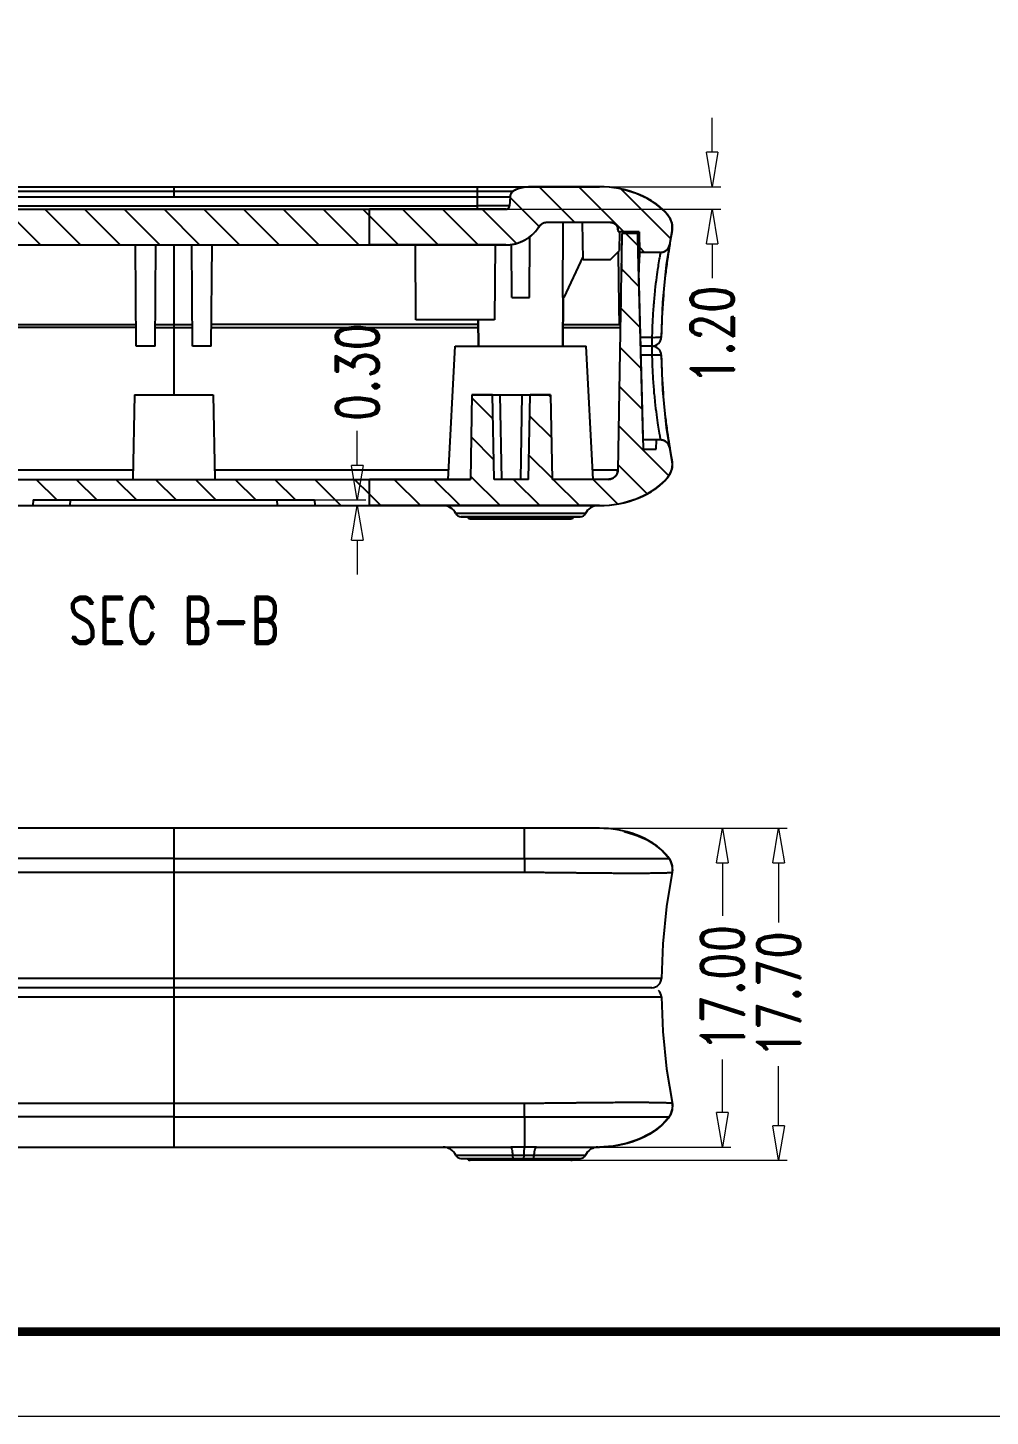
# Model space of a CAD drawing. Header units: millimetres. Extents: x 1204 to 1781, y 423 to 610.
# Drawn here: x 1554.5 to 1605.8, y 425.4 to 499.4 of the extents above; entities that cross this region are included whole.
import ezdxf
from ezdxf.enums import TextEntityAlignment as Align

# ---------------------------------------------------------------- set-up
doc = ezdxf.new("R2010")
doc.units = ezdxf.units.MM
for name, color, linetype, lineweight in [('dim', 82, 'Continuous', 9), ('from', 7, 'Continuous', 13), ('hatch', 56, 'Continuous', 9)]:
    doc.layers.add(name, color=color, linetype=linetype, lineweight=lineweight)
doc.styles.add('ROMAND', font='romand.shx', dxfattribs={"width": 0.75, "bigfont": 'gbcbig.shx'})
doc.dimstyles.new('YanXiu', dxfattribs={"dimtxt": 2.5, "dimasz": 2.2, "dimexe": 1, "dimexo": 0, "dimgap": 0.66, "dimtad": 0, "dimzin": 1, "dimdsep": 46, "dimtxsty": 'ROMAND', "dimblk": 'CLOSEDBLANK', "dimcen": 0, "dimclrd": 3, "dimclre": 3, "dimclrt": 7, "dimazin": 0, "dimtfac": 1, "dimtofl": 0, "dimtmove": 0, "dimatfit": 3, "dimldrblk": 'CLOSEDBLANK', "dimfxl": 1, "dimlwd": 5, "dimlwe": 5, "dimarcsym": 0})

# ---------------------------------------------------------------- blocks, each defined once
blk = doc.blocks.new('_ClosedBlank')
at = {"color": 0, "linetype": 'ByBlock', "lineweight": -2}
for p, q in [((-1, 0.167), (0, 0)), ((-1, 0.167), (-1, -0.167)), ((0, 0), (-1, -0.167))]:
    blk.add_line(p, q, dxfattribs=at)
blk = doc.blocks.new('*D37')
at = {"layer": 'Defpoints', "color": 0}
for p in [(1578.454, 490.919), (1579.964, 489.719), (1590.971, 489.719)]:
    blk.add_point(p, dxfattribs=at)
at = {"layer": 'dim', "color": 3, "lineweight": 5}
for p, q in [((1590.971, 492.759), (1590.971, 494.599)), ((1578.454, 490.919), (1591.431, 490.919)), ((1579.964, 489.719), (1591.431, 489.719)), ((1590.971, 487.879), (1590.971, 486.039))]:
    blk.add_line(p, q, dxfattribs=at)
at = {"layer": 'dim', "color": 3, "lineweight": 5, "xscale": 1.84, "yscale": 1.84, "zscale": 1.84}
for p, rotation in [((1590.971, 490.919), 270), ((1590.971, 489.719), 90)]:
    blk.add_blockref('_ClosedBlank', p, dxfattribs=dict(at, rotation=rotation))
at = {"layer": 'dim', "color": 7, "insert": (1590.971, 483.033), "char_height": 2.3, "attachment_point": 5, "rotation": 90, "style": 'ROMAND'}
blk.add_mtext('1.20', dxfattribs=at)
blk = doc.blocks.new('*D41')
at = {"layer": 'Defpoints', "color": 0}
for p in [(1569.781, 474.219), (1569.781, 473.919), (1572.04, 474.219)]:
    blk.add_point(p, dxfattribs=at)
at = {"layer": 'dim', "color": 3, "lineweight": 5}
for p, q in [((1572.04, 476.059), (1572.04, 477.899)), ((1569.781, 474.219), (1572.499, 474.219)), ((1569.781, 473.919), (1572.499, 473.919)), ((1572.04, 472.079), (1572.04, 470.239))]:
    blk.add_line(p, q, dxfattribs=at)
at = {"layer": 'dim', "color": 3, "lineweight": 5, "xscale": 1.84, "yscale": 1.84, "zscale": 1.84}
for p, rotation in [((1572.04, 474.219), 270), ((1572.04, 473.919), 90)]:
    blk.add_blockref('_ClosedBlank', p, dxfattribs=dict(at, rotation=rotation))
at = {"layer": 'dim', "color": 7, "insert": (1572.04, 481.029), "char_height": 2.3, "attachment_point": 5, "rotation": 90, "style": 'ROMAND'}
blk.add_mtext('0.30', dxfattribs=at)
blk = doc.blocks.new('*D58')
at = {"layer": 'Defpoints', "color": 0}
for p in [(1580.954, 456.714), (1581.594, 439.714), (1591.513, 439.714)]:
    blk.add_point(p, dxfattribs=at)
at = {"layer": 'dim', "color": 3, "lineweight": 5}
for p, q in [((1580.954, 456.714), (1591.973, 456.714)), ((1591.513, 454.874), (1591.513, 452.041)), ((1591.513, 441.554), (1591.513, 444.386)), ((1581.594, 439.714), (1591.973, 439.714))]:
    blk.add_line(p, q, dxfattribs=at)
at = {"layer": 'dim', "color": 3, "lineweight": 5, "xscale": 1.84, "yscale": 1.84, "zscale": 1.84}
for p, rotation in [((1591.513, 456.714), 90), ((1591.513, 439.714), 270)]:
    blk.add_blockref('_ClosedBlank', p, dxfattribs=dict(at, rotation=rotation))
at = {"layer": 'dim', "color": 7, "insert": (1591.513, 448.214), "char_height": 2.3, "attachment_point": 5, "rotation": 90, "style": 'ROMAND'}
blk.add_mtext('17.00', dxfattribs=at)
blk = doc.blocks.new('*D59')
at = {"layer": 'Defpoints', "color": 0}
for p in [(1580.954, 456.714), (1583.44, 439.014), (1594.513, 439.014)]:
    blk.add_point(p, dxfattribs=at)
at = {"layer": 'dim', "color": 3, "lineweight": 5}
for p, q in [((1580.954, 456.714), (1594.973, 456.714)), ((1594.513, 454.874), (1594.513, 451.691)), ((1594.513, 440.854), (1594.513, 444.036)), ((1583.44, 439.014), (1594.973, 439.014))]:
    blk.add_line(p, q, dxfattribs=at)
at = {"layer": 'dim', "color": 3, "lineweight": 5, "xscale": 1.84, "yscale": 1.84, "zscale": 1.84}
for p, rotation in [((1594.513, 456.714), 90), ((1594.513, 439.014), 270)]:
    blk.add_blockref('_ClosedBlank', p, dxfattribs=dict(at, rotation=rotation))
at = {"layer": 'dim', "color": 7, "insert": (1594.513, 447.864), "char_height": 2.3, "attachment_point": 5, "rotation": 90, "style": 'ROMAND'}
blk.add_mtext('17.70', dxfattribs=at)

msp = doc.modelspace()

# ---------------------------------------------------------------- linework, layer by layer
at = {"color": 7, "linetype": 'Continuous'}
for p, q in [((1543.554, 490.919), (1580.954, 490.919)), ((1562.254, 490.919), (1562.254, 490.376)), ((1578.454, 489.719), (1578.454, 490.919)), ((1578.454, 490.919), (1584.954, 490.919)), ((1584.959, 490.919), (1581.454, 490.919)), ((1584.954, 490.919), (1581.454, 490.919)), ((1546.054, 490.684), (1578.454, 490.684)), ((1546.054, 490.376), (1578.454, 490.376)), ((1578.454, 490.684), (1580.36, 490.684)), ((1578.454, 490.376), (1580.189, 490.376)), ((1580.189, 490.376), (1580.164, 489.909)), ((1580.189, 490.376), (1580.164, 489.909)), ((1586.92, 490.558), (1586.28, 490.755)), ((1586.889, 490.57), (1586.453, 490.711)), ((1587.294, 490.4), (1586.889, 490.57)), ((1587.5, 490.296), (1586.92, 490.558)), ((1587.666, 490.204), (1587.294, 490.4)), ((1588.011, 489.974), (1587.5, 490.296)), ((1588.008, 489.977), (1587.666, 490.204)), ((1544.544, 489.719), (1579.964, 489.719)), ((1544.544, 489.719), (1572.684, 489.719)), ((1546.054, 489.909), (1578.454, 489.909)), ((1579.964, 489.719), (1572.684, 489.719)), ((1572.684, 487.819), (1572.684, 489.719)), ((1572.684, 487.819), (1572.684, 489.719)), ((1572.684, 487.819), (1572.684, 489.719)), ((1572.684, 487.819), (1572.684, 489.719)), ((1580.164, 489.909), (1578.454, 489.909)), ((1588.438, 489.597), (1588.011, 489.974)), ((1588.679, 489.304), (1588.438, 489.597)), ((1588.557, 489.463), (1588.543, 489.478)), ((1588.574, 489.441), (1588.557, 489.463)), ((1588.68, 489.303), (1588.563, 489.455)), ((1585.546, 489.019), (1582.104, 489.019)), ((1585.546, 489.019), (1582.104, 489.019)), ((1583.011, 489.019), (1582.983, 485.019)), ((1584.094, 487.019), (1584.059, 489.019)), ((1585.946, 488.626), (1585.948, 488.519)), ((1585.946, 488.626), (1585.948, 488.519)), ((1588.679, 489.304), (1588.679, 489.304)), ((1588.679, 489.304), (1588.68, 489.303)), ((1588.68, 489.304), (1588.679, 489.304)), ((1588.679, 489.304), (1588.679, 489.304)), ((1588.679, 489.304), (1588.679, 489.304)), ((1588.679, 489.304), (1588.679, 489.304)), ((1588.751, 489.187), (1588.739, 489.206)), ((1588.767, 489.136), (1588.751, 489.187)), ((1588.842, 488.908), (1588.819, 488.979)), ((1588.853, 488.802), (1588.825, 488.99)), ((1588.853, 488.701), (1588.829, 488.974)), ((1588.837, 488.579), (1588.845, 488.625)), ((1588.838, 488.579), (1588.853, 488.701)), ((1588.845, 488.618), (1588.842, 488.908)), ((1588.851, 488.679), (1588.853, 488.802)), ((1581.219, 485.019), (1581.248, 488.273)), ((1586.159, 488.419), (1585.939, 475.81)), ((1586.159, 488.419), (1585.939, 475.81)), ((1587.072, 488.519), (1585.948, 488.519)), ((1587.072, 488.519), (1585.948, 488.519)), ((1586.033, 487.519), (1586.05, 488.519)), ((1586.153, 488.05), (1586.148, 487.805)), ((1586.157, 488.311), (1586.153, 488.05)), ((1586.999, 488.419), (1586.159, 488.419)), ((1586.999, 488.419), (1586.159, 488.419)), ((1587.026, 487.417), (1586.999, 488.419)), ((1587.3, 476.919), (1586.999, 488.419)), ((1587.301, 476.919), (1586.999, 488.419)), ((1587.101, 487.419), (1587.072, 488.519)), ((1587.072, 488.519), (1587.101, 487.419)), ((1588.541, 486.75), (1588.838, 488.579)), ((1588.542, 486.75), (1588.838, 488.577)), ((1588.6, 487.169), (1588.837, 488.579)), ((1588.837, 488.579), (1588.838, 488.58)), ((1588.837, 488.577), (1588.837, 488.579)), ((1588.837, 488.579), (1588.837, 488.579)), ((1588.837, 488.579), (1588.837, 488.579)), ((1588.838, 488.577), (1588.845, 488.618)), ((1588.837, 488.579), (1588.84, 488.593)), ((1588.838, 488.58), (1588.838, 488.579)), ((1588.838, 488.58), (1588.838, 488.58)), ((1588.838, 488.579), (1588.838, 488.579)), ((1588.838, 488.579), (1588.838, 488.579)), ((1544.544, 487.819), (1579.964, 487.819)), ((1544.544, 487.819), (1572.684, 487.819)), ((1560.254, 482.419), (1560.207, 487.819)), ((1561.254, 482.419), (1561.301, 487.819)), ((1562.254, 487.819), (1562.254, 479.819)), ((1563.254, 482.419), (1563.207, 487.819)), ((1564.254, 482.419), (1564.301, 487.819)), ((1579.964, 487.819), (1572.684, 487.819)), ((1575.119, 487.819), (1575.154, 483.819)), ((1579.389, 487.819), (1579.354, 483.819)), ((1580.289, 485.019), (1580.264, 487.856)), ((1583.083, 485.019), (1584.091, 487.181)), ((1585.524, 487.019), (1586.033, 487.519)), ((1585.971, 487.218), (1585.966, 487.454)), ((1585.99, 486.091), (1585.971, 487.218)), ((1586.142, 487.45), (1586.136, 487.09)), ((1587.287, 477.419), (1587.026, 487.417)), ((1588.211, 487.419), (1587.101, 487.419)), ((1588.211, 487.419), (1587.101, 487.419)), ((1585.524, 487.019), (1584.094, 487.019)), ((1586.131, 486.82), (1586.116, 485.923)), ((1586.136, 487.09), (1586.132, 486.882)), ((1588.338, 484.75), (1588.542, 486.75)), ((1588.351, 484.931), (1588.541, 486.75)), ((1585.996, 485.781), (1585.99, 486.091)), ((1586.013, 484.771), (1585.996, 485.781)), ((1580.289, 485.019), (1581.219, 485.019)), ((1582.983, 485.019), (1583.083, 485.019)), ((1583.008, 482.419), (1583.031, 485.019)), ((1583.031, 485.019), (1583.008, 482.419)), ((1586.102, 485.155), (1586.096, 484.81)), ((1586.018, 484.496), (1586.013, 484.771)), ((1586.035, 483.569), (1586.018, 484.496)), ((1586.095, 484.769), (1586.09, 484.498)), ((1586.096, 484.81), (1586.095, 484.769)), ((1588.259, 482.912), (1588.338, 484.75)), ((1546.018, 483.569), (1560.244, 483.569)), ((1561.264, 483.569), (1563.244, 483.569)), ((1578.49, 483.569), (1564.264, 483.569)), ((1579.354, 483.819), (1575.155, 483.819)), ((1578.5, 482.419), (1578.488, 483.819)), ((1578.488, 483.819), (1578.5, 482.419)), ((1583.018, 483.569), (1586.074, 483.569)), ((1560.246, 483.419), (1546.017, 483.419)), ((1561.263, 483.419), (1563.246, 483.419)), ((1564.263, 483.419), (1578.492, 483.419)), ((1583.017, 483.419), (1586.072, 483.419)), ((1587.758, 482.874), (1587.145, 482.874)), ((1587.758, 482.874), (1587.758, 481.965)), ((1588.258, 482.912), (1588.259, 482.912)), ((1561.254, 482.419), (1560.254, 482.419)), ((1564.254, 482.419), (1563.254, 482.419)), ((1576.882, 475.319), (1577.254, 482.419)), ((1577.255, 482.419), (1584.254, 482.419)), ((1584.626, 475.319), (1584.254, 482.419)), ((1587.758, 482.419), (1587.156, 482.419)), ((1587.168, 481.965), (1587.758, 481.965)), ((1588.259, 481.927), (1588.258, 481.927)), ((1588.338, 480.089), (1588.259, 481.927)), ((1560.154, 479.819), (1560.076, 475.319)), ((1560.154, 479.819), (1564.354, 479.819)), ((1564.354, 479.819), (1564.433, 475.319)), ((1578.154, 479.819), (1578.076, 475.319)), ((1578.154, 479.819), (1578.076, 475.319)), ((1578.154, 479.819), (1582.354, 479.819)), ((1579.254, 479.819), (1578.154, 479.819)), ((1579.333, 475.319), (1579.254, 479.819)), ((1579.333, 475.319), (1579.254, 479.819)), ((1579.744, 475.319), (1579.666, 479.819)), ((1580.764, 475.319), (1580.843, 479.819)), ((1581.176, 475.319), (1581.254, 479.819)), ((1581.176, 475.319), (1581.254, 479.819)), ((1582.354, 479.819), (1581.254, 479.819)), ((1582.354, 479.819), (1582.433, 475.319)), ((1582.354, 479.819), (1582.433, 475.319)), ((1588.542, 478.088), (1588.338, 480.089)), ((1588.542, 478.088), (1588.351, 479.907)), ((1588.847, 476.204), (1588.542, 478.088)), ((1588.838, 476.259), (1588.542, 478.088)), ((1588.837, 476.259), (1588.6, 477.669)), ((1588.211, 477.419), (1587.287, 477.419)), ((1587.301, 476.919), (1587.987, 476.919)), ((1587.301, 476.919), (1587.987, 476.919)), ((1587.987, 476.919), (1588, 477.419)), ((1587.987, 476.919), (1588, 477.419)), ((1588.211, 477.419), (1588, 477.419)), ((1588.826, 475.852), (1588.854, 476.124)), ((1588.837, 476.261), (1588.837, 476.259)), ((1588.837, 476.259), (1588.837, 476.259)), ((1588.837, 476.259), (1588.837, 476.259)), ((1588.837, 476.259), (1588.837, 476.259)), ((1588.841, 476.235), (1588.837, 476.259)), ((1588.837, 476.259), (1588.838, 476.259)), ((1588.854, 476.124), (1588.838, 476.259)), ((1588.85, 476.173), (1588.838, 476.259)), ((1588.837, 476.259), (1588.842, 476.235)), ((1588.84, 476.245), (1588.837, 476.259)), ((1588.838, 476.259), (1588.838, 476.259)), ((1588.838, 476.259), (1588.838, 476.259)), ((1588.838, 476.259), (1588.838, 476.259)), ((1588.838, 476.259), (1588.838, 476.259)), ((1588.839, 475.913), (1588.847, 476.204)), ((1588.853, 476.037), (1588.85, 476.173)), ((1539.069, 475.319), (1578.076, 475.319)), ((1539.07, 475.319), (1572.684, 475.319)), ((1560.084, 475.81), (1547.601, 475.81)), ((1576.908, 475.81), (1564.424, 475.81)), ((1578.076, 475.319), (1572.684, 475.319)), ((1572.684, 473.919), (1572.684, 475.319)), ((1572.684, 473.919), (1572.684, 475.319)), ((1572.684, 473.919), (1572.684, 475.319)), ((1572.684, 473.919), (1572.684, 475.319)), ((1581.176, 475.319), (1579.333, 475.319)), ((1581.176, 475.319), (1579.333, 475.319)), ((1585.439, 475.319), (1582.433, 475.319)), ((1585.439, 475.319), (1582.433, 475.319)), ((1585.94, 475.81), (1584.601, 475.81)), ((1588.542, 475.359), (1588.557, 475.376)), ((1588.557, 475.376), (1588.575, 475.398)), ((1588.679, 475.534), (1588.736, 475.624)), ((1588.679, 475.534), (1588.68, 475.535)), ((1588.68, 475.535), (1588.679, 475.534)), ((1588.679, 475.534), (1588.679, 475.534)), ((1588.679, 475.534), (1588.679, 475.534)), ((1588.679, 475.534), (1588.679, 475.534)), ((1588.68, 475.535), (1588.728, 475.61)), ((1588.728, 475.61), (1588.826, 475.852)), ((1588.736, 475.624), (1588.824, 475.843)), ((1588.816, 475.847), (1588.839, 475.913)), ((1588.824, 475.843), (1588.853, 476.037)), ((1587.294, 474.438), (1587.666, 474.635)), ((1587.5, 474.542), (1588.011, 474.864)), ((1539.554, 473.919), (1584.959, 473.919)), ((1539.554, 473.919), (1554.728, 473.919)), ((1554.754, 474.219), (1554.728, 473.919)), ((1554.754, 474.219), (1554.728, 473.919)), ((1554.754, 474.219), (1569.754, 474.219)), ((1554.754, 474.219), (1569.754, 474.219)), ((1556.72, 473.919), (1556.747, 474.219)), ((1567.788, 473.919), (1567.762, 474.219)), ((1569.754, 474.219), (1569.781, 473.919)), ((1569.754, 474.219), (1569.781, 473.919)), ((1569.781, 473.919), (1572.684, 473.919)), ((1584.954, 473.919), (1572.684, 473.919)), ((1584.874, 473.919), (1584.954, 473.919)), ((1585.985, 474.019), (1586.453, 474.128)), ((1586.279, 474.083), (1586.92, 474.28)), ((1586.453, 474.128), (1586.889, 474.268)), ((1586.889, 474.268), (1587.294, 474.438)), ((1586.92, 474.28), (1587.5, 474.542)), ((1584.211, 473.491), (1577.297, 473.491)), ((1577.568, 473.319), (1583.915, 473.319)), ((1583.94, 473.319), (1577.568, 473.319)), ((1578.068, 473.219), (1583.44, 473.219)), ((1580.954, 456.714), (1543.554, 456.714)), ((1562.254, 456.714), (1562.254, 439.714)), ((1584.955, 456.714), (1578.454, 456.714)), ((1580.954, 455.099), (1580.954, 456.714)), ((1586.282, 456.55), (1586.748, 456.415)), ((1586.748, 456.415), (1587.011, 456.312)), ((1587.711, 455.965), (1587.956, 455.809)), ((1587.852, 455.869), (1588.335, 455.496)), ((1587.956, 455.809), (1588.062, 455.724)), ((1588.318, 455.509), (1588.379, 455.445)), ((1588.335, 455.496), (1588.679, 455.099)), ((1588.438, 455.392), (1588.679, 455.099)), ((1588.49, 455.328), (1588.541, 455.274)), ((1580.954, 455.099), (1580.953, 454.374)), ((1588.542, 455.275), (1588.553, 455.261)), ((1588.564, 455.248), (1588.68, 455.098)), ((1588.679, 455.098), (1588.679, 455.099)), ((1588.679, 455.099), (1588.679, 455.099)), ((1588.679, 455.099), (1588.68, 455.098)), ((1588.68, 455.098), (1588.729, 455.021)), ((1588.68, 455.098), (1588.68, 455.098)), ((1588.729, 455.021), (1588.759, 454.947)), ((1588.843, 454.592), (1588.853, 454.486)), ((1543.555, 454.374), (1580.953, 454.374)), ((1588.853, 454.486), (1588.848, 454.452)), ((1588.259, 448.706), (1536.25, 448.706)), ((1587.759, 448.214), (1536.75, 448.214)), ((1536.25, 447.721), (1588.259, 447.721)), ((1543.555, 442.054), (1580.953, 442.054)), ((1580.954, 441.329), (1580.953, 442.054)), ((1588.847, 441.984), (1588.854, 441.927)), ((1580.954, 441.329), (1580.954, 439.714)), ((1588.679, 441.329), (1588.335, 440.932)), ((1588.68, 441.33), (1588.564, 441.18)), ((1588.679, 441.329), (1588.68, 441.33)), ((1588.679, 441.329), (1588.679, 441.329)), ((1588.679, 441.329), (1588.679, 441.329)), ((1588.68, 441.33), (1588.68, 441.33)), ((1588.779, 441.535), (1588.711, 441.381)), ((1588.854, 441.927), (1588.842, 441.819)), ((1587.957, 440.618), (1587.711, 440.462)), ((1588.335, 440.932), (1587.854, 440.56)), ((1588.285, 440.885), (1587.957, 440.618)), ((1588.318, 440.919), (1588.285, 440.885)), ((1588.543, 441.155), (1588.495, 441.105)), ((1587.069, 440.134), (1586.279, 439.878)), ((1586.748, 440.013), (1586.282, 439.878)), ((1587.011, 440.115), (1586.748, 440.013)), ((1587.671, 440.442), (1587.069, 440.134)), ((1544.277, 439.714), (1580.231, 439.714)), ((1577.297, 439.285), (1580.317, 439.285)), ((1577.568, 439.114), (1583.94, 439.114)), ((1580.754, 439.714), (1580.231, 439.714)), ((1580.317, 439.285), (1580.754, 439.285)), ((1580.954, 439.714), (1580.754, 439.714)), ((1580.754, 439.285), (1580.922, 439.285)), ((1580.922, 439.285), (1581.457, 439.285)), ((1581.594, 439.714), (1580.954, 439.714)), ((1581.457, 439.285), (1584.211, 439.285)), ((1581.594, 439.714), (1584.955, 439.714)), ((1583.44, 439.014), (1578.068, 439.014))]:
    msp.add_line(p, q, dxfattribs=at)
at = {"color": 2, "linetype": 'Continuous'}
for p, q in [((1581.744, 490.919), (1583.644, 489.019)), ((1583.866, 490.919), (1586.266, 488.519)), ((1580.188, 490.355), (1581.743, 488.799)), ((1586.113, 490.793), (1588.758, 488.148)), ((1553.246, 489.719), (1555.146, 487.819)), ((1555.367, 489.719), (1557.267, 487.819)), ((1557.489, 489.719), (1559.389, 487.819)), ((1559.61, 489.719), (1561.51, 487.819)), ((1561.731, 489.719), (1563.631, 487.819)), ((1563.853, 489.719), (1565.753, 487.819)), ((1565.974, 489.719), (1567.874, 487.819)), ((1568.095, 489.719), (1569.995, 487.819)), ((1570.217, 489.719), (1572.117, 487.819)), ((1572.338, 489.719), (1572.684, 489.373)), ((1572.684, 489.373), (1574.238, 487.819)), ((1574.459, 489.719), (1576.359, 487.819)), ((1576.58, 489.719), (1578.48, 487.819)), ((1578.702, 489.719), (1580.525, 487.895)), ((1586.366, 488.419), (1587.016, 487.768)), ((1587.093, 487.691), (1587.366, 487.419)), ((1586.126, 486.537), (1587.073, 485.59)), ((1586.09, 484.452), (1587.13, 483.412)), ((1586.053, 482.368), (1587.188, 481.233)), ((1582.238, 479.819), (1582.356, 479.701)), ((1586.017, 480.283), (1587.245, 479.055)), ((1578.152, 479.663), (1579.277, 478.538)), ((1581.235, 478.701), (1582.394, 477.542)), ((1578.115, 477.578), (1579.314, 476.379)), ((1585.981, 478.198), (1588.664, 475.514)), ((1581.198, 476.616), (1582.432, 475.383)), ((1585.944, 476.113), (1587.51, 474.547)), ((1554.918, 475.319), (1556.018, 474.219)), ((1557.039, 475.319), (1558.139, 474.219)), ((1559.161, 475.319), (1560.261, 474.219)), ((1561.282, 475.319), (1562.382, 474.219)), ((1563.403, 475.319), (1564.503, 474.219)), ((1565.525, 475.319), (1566.625, 474.219)), ((1567.646, 475.319), (1568.746, 474.219)), ((1569.767, 475.319), (1571.167, 473.919)), ((1571.889, 475.319), (1572.684, 474.523)), ((1574.01, 475.319), (1575.41, 473.919)), ((1576.131, 475.319), (1577.531, 473.919)), ((1578.079, 475.493), (1579.653, 473.919)), ((1580.374, 475.319), (1581.774, 473.919)), ((1582.495, 475.319), (1583.895, 473.919)), ((1584.617, 475.319), (1585.927, 474.008)), ((1572.684, 474.523), (1573.289, 473.919))]:
    msp.add_line(p, q, dxfattribs=at)
at = {"color": 7, "linetype": 'Continuous'}
for points in [[(1586.453, 490.711), (1585.985, 490.82), (1585.488, 490.892), (1584.959, 490.919)], [(1588.563, 489.455), (1588.312, 489.724), (1588.008, 489.977)], [(1588.825, 488.99), (1588.739, 489.209), (1588.679, 489.304)], [(1588.829, 488.974), (1588.734, 489.218), (1588.68, 489.303)], [(1588.838, 488.579), (1588.842, 488.607), (1588.851, 488.679)], [(1588.853, 488.713), (1588.854, 488.727), (1588.854, 488.772), (1588.854, 488.786)], [(1588.854, 476.049), (1588.854, 476.048), (1588.854, 476.063), (1588.854, 476.106), (1588.853, 476.124)], [(1588.011, 474.864), (1588.438, 475.241), (1588.679, 475.534)], [(1588.312, 475.115), (1588.564, 475.383), (1588.68, 475.535)], [(1588.575, 475.398), (1588.59, 475.416), (1588.609, 475.441), (1588.63, 475.467), (1588.651, 475.495), (1588.672, 475.524), (1588.678, 475.533)], [(1587.666, 474.635), (1588.008, 474.861), (1588.312, 475.115)], [(1584.959, 473.919), (1585.487, 473.946), (1585.985, 474.019)], [(1586.279, 456.55), (1587.069, 456.294), (1587.205, 456.224)], [(1586.28, 456.55), (1586.92, 456.352), (1587.5, 456.091), (1588.011, 455.769), (1588.438, 455.392)], [(1588.553, 455.261), (1588.567, 455.245), (1588.583, 455.225), (1588.601, 455.202), (1588.621, 455.177), (1588.641, 455.151), (1588.662, 455.123), (1588.678, 455.1)], [(1588.678, 455.1), (1588.751, 454.981), (1588.842, 454.703), (1588.845, 454.413), (1588.838, 454.372)], [(1588.838, 454.372), (1588.542, 452.545), (1588.338, 450.544), (1588.259, 448.706)], [(1588.259, 447.721), (1588.338, 445.884), (1588.542, 443.883), (1588.847, 441.999)], [(1588.847, 441.999), (1588.839, 441.708), (1588.743, 441.432), (1588.678, 441.327)], [(1588.679, 441.329), (1588.445, 441.043), (1588.036, 440.677), (1587.549, 440.363), (1586.996, 440.104), (1586.377, 439.903), (1585.697, 439.766), (1584.956, 439.714)], [(1588.678, 441.327), (1588.657, 441.299), (1588.637, 441.271), (1588.617, 441.245), (1588.597, 441.22), (1588.579, 441.197), (1588.562, 441.177), (1588.548, 441.16), (1588.543, 441.155)]]:
    msp.add_lwpolyline(points, dxfattribs=at)
for centre, radius, start, end in [((1581.31, 488.444), 2.468, 98.51625, 99.00612), ((1580.588, 490.355), 0.4, 124.73608, 177), ((1580.588, 490.355), 0.4, 124.73608, 177), ((1581.038, 489.568), 1.309, 109.93933, 110.7716), ((1579.964, 489.919), 0.2, 270, 357), ((1579.964, 489.919), 0.2, 270, 357), ((1579.964, 489.919), 2.1, 270, 325.97649), ((1579.964, 489.919), 2.1, 270, 325.97649), ((1585.546, 488.619), 0.4, 1, 90), ((1587.91, 488.756), 0.944, 349.1849, 35.45081), ((1587.91, 488.756), 0.944, 349.18499, 35.44831), ((1592.905, 487.897), 5.866, 173.91048, 174.54538), ((1621.035, 482.429), 32.78, 169.1851, 170.50399), ((1621.035, 482.429), 32.78, 169.1851, 170.50399), ((1588.211, 487.919), 0.5, 270, 350.5038), ((1620.908, 482.441), 32.652, 171.67373, 173.09258), ((1620.986, 482.437), 32.73, 170.50357, 171.68588), ((1621.16, 482.416), 32.905, 173.10165, 175.61578), ((1621.104, 482.411), 32.85, 175.59939, 179.12621), ((1587.758, 482.919), 0.5, 269.99999, 359.13813), ((1587.759, 482.919), 0.5, 315.38069, 359.13807), ((1587.758, 481.919), 0.5, 0.86187, 90.00011), ((1587.759, 481.919), 0.5, 0.86193, 89.9985), ((1621.276, 482.436), 33.022, 180.88315, 184.3916), ((1621.165, 482.423), 32.911, 184.38442, 186.89811), ((1621.255, 482.443), 33.002, 186.91448, 188.31888), ((1620.762, 482.366), 32.503, 188.31058, 189.50055), ((1614.843, 482.322), 27.08, 190.23061, 190.43219), ((1588.211, 476.919), 0.5, 9.49619, 89.99999), ((1621.035, 482.41), 32.78, 189.49601, 190.8149), ((1621.035, 482.41), 32.78, 189.49601, 190.8149), ((1587.91, 476.082), 0.944, 324.54919, 10.8151), ((1587.91, 476.082), 0.944, 324.55169, 10.81501), ((1585.439, 475.819), 0.5, 270, 359), ((1576.619, 473.169), 0.75, 25.37693, 90), ((1584.889, 473.169), 0.75, 90, 154.62307), ((1577.568, 473.619), 0.3, 205.37693, 270), ((1578.068, 473.419), 0.2, 210.03866, 270), ((1583.44, 473.419), 0.2, 270, 329.96134), ((1583.94, 473.619), 0.3, 270, 334.62307), ((1586.493, 453.541), 2.684, 35.4768, 40.24312), ((1588.672, 455.077), 0.0228, 73.445, 76.18329), ((1587.91, 454.551), 0.944, 6.98352, 35.44831), ((1587.759, 448.714), 0.5, 270, 359.13807), ((1587.758, 448.714), 0.5, 351.10206, 359.13813), ((1587.759, 447.714), 0.5, 0.86193, 44.61664), ((1587.91, 441.876), 0.944, 2.30283, 10.81501), ((1586.494, 442.886), 2.683, 319.80754, 324.52382), ((1588.672, 441.351), 0.0227, 283.67368, 286.55785), ((1587.91, 441.876), 0.944, 324.55169, 352.4385), ((1576.619, 438.964), 0.75, 25.37693, 90), ((1577.568, 439.414), 0.3, 205.37693, 270), ((1578.068, 439.214), 0.2, 210.03866, 270), ((1583.44, 439.214), 0.2, 270, 329.96134), ((1583.94, 439.414), 0.3, 270, 334.62307), ((1584.889, 438.964), 0.75, 90, 154.62307)]:
    msp.add_arc(centre, radius, start, end, dxfattribs=at)
for points, start_tangent, end_tangent in [([(1581.454, 490.919), (1580.36, 490.684)], (-1, 0), (-0.821785, -0.569797)), ([(1581.454, 490.919), (1580.36, 490.684)], (-1, 0), (-0.821785, -0.569797)), ([(1580.924, 490.882), (1580.591, 490.799)], (-0.987668, -0.156562), (-0.940038, -0.341068)), ([(1581.454, 490.919), (1580.945, 490.885)], (-1, 0), (-0.988971, -0.148112)), ([(1588.679, 489.304), (1584.954, 490.919)], (-0.580004, 0.814614), (-1, 0)), ([(1588.679, 489.304), (1584.954, 490.919)], (-0.580004, 0.814614), (-1, 0)), ([(1580.36, 490.684), (1580.356, 490.68), (1580.351, 490.677), (1580.347, 490.674), (1580.342, 490.67), (1580.338, 490.667), (1580.334, 490.663), (1580.329, 490.66), (1580.325, 490.656), (1580.321, 490.652), (1580.317, 490.649), (1580.313, 490.645), (1580.308, 490.641), (1580.304, 490.637), (1580.3, 490.633), (1580.297, 490.629), (1580.293, 490.624), (1580.289, 490.62), (1580.285, 490.616), (1580.281, 490.611), (1580.278, 490.607), (1580.274, 490.602), (1580.27, 490.598), (1580.267, 490.593), (1580.264, 490.589), (1580.26, 490.584), (1580.257, 490.579), (1580.254, 490.574), (1580.251, 490.569), (1580.248, 490.565), (1580.245, 490.56), (1580.242, 490.555), (1580.239, 490.55), (1580.236, 490.544), (1580.233, 490.539), (1580.231, 490.534), (1580.228, 490.529), (1580.226, 490.524), (1580.223, 490.518), (1580.221, 490.513), (1580.219, 490.508), (1580.216, 490.502), (1580.214, 490.497), (1580.212, 490.492), (1580.21, 490.486), (1580.209, 490.481), (1580.207, 490.475), (1580.205, 490.47), (1580.203, 490.464), (1580.202, 490.459), (1580.2, 490.453), (1580.199, 490.448), (1580.198, 490.442), (1580.197, 490.437), (1580.195, 490.431), (1580.194, 490.426), (1580.193, 490.42), (1580.193, 490.414), (1580.192, 490.409), (1580.191, 490.403), (1580.19, 490.398), (1580.19, 490.392), (1580.189, 490.387), (1580.189, 490.381), (1580.189, 490.376)], (-0.821785, -0.569797), (-0.052336, -0.99863)), ([(1580.573, 490.793), (1580.36, 490.684)], (-0.934985, -0.354687), (-0.821785, -0.569797)), ([(1579.964, 489.719), (1579.969, 489.719), (1579.973, 489.719), (1579.978, 489.72), (1579.982, 489.72), (1579.986, 489.72), (1579.991, 489.721), (1579.995, 489.722), (1580, 489.722), (1580.004, 489.723), (1580.009, 489.724), (1580.013, 489.725), (1580.018, 489.726), (1580.022, 489.728), (1580.027, 489.729), (1580.031, 489.731), (1580.036, 489.732), (1580.04, 489.734), (1580.045, 489.736), (1580.049, 489.738), (1580.054, 489.74), (1580.058, 489.742), (1580.062, 489.745), (1580.067, 489.747), (1580.071, 489.75), (1580.075, 489.752), (1580.079, 489.755), (1580.083, 489.758), (1580.087, 489.761), (1580.091, 489.764), (1580.095, 489.767), (1580.098, 489.771), (1580.102, 489.774), (1580.106, 489.778), (1580.109, 489.781), (1580.113, 489.785), (1580.116, 489.788), (1580.119, 489.792), (1580.122, 489.796), (1580.125, 489.8), (1580.128, 489.804), (1580.131, 489.808), (1580.134, 489.812), (1580.136, 489.816), (1580.139, 489.821), (1580.141, 489.825), (1580.143, 489.829), (1580.145, 489.834), (1580.147, 489.838), (1580.149, 489.842), (1580.151, 489.847), (1580.153, 489.851), (1580.154, 489.856), (1580.156, 489.86), (1580.157, 489.865), (1580.158, 489.869), (1580.159, 489.873), (1580.16, 489.878), (1580.161, 489.882), (1580.162, 489.887), (1580.163, 489.891), (1580.163, 489.896), (1580.164, 489.9), (1580.164, 489.904), (1580.164, 489.909)], (1, 0), (0.052336, 0.99863)), ([(1579.964, 487.819), (1579.995, 487.819), (1580.026, 487.82), (1580.057, 487.821), (1580.088, 487.823), (1580.12, 487.825), (1580.151, 487.827), (1580.182, 487.83), (1580.214, 487.834), (1580.245, 487.838), (1580.276, 487.842), (1580.308, 487.847), (1580.339, 487.853), (1580.371, 487.859), (1580.402, 487.865), (1580.433, 487.872), (1580.465, 487.88), (1580.496, 487.887), (1580.527, 487.896), (1580.558, 487.905), (1580.589, 487.914), (1580.62, 487.924), (1580.651, 487.935), (1580.682, 487.945), (1580.712, 487.957), (1580.743, 487.969), (1580.773, 487.981), (1580.803, 487.994), (1580.833, 488.007), (1580.862, 488.021), (1580.892, 488.035), (1580.921, 488.05), (1580.95, 488.065), (1580.979, 488.08), (1581.007, 488.096), (1581.036, 488.113), (1581.064, 488.13), (1581.091, 488.147), (1581.119, 488.165), (1581.146, 488.183), (1581.173, 488.201), (1581.199, 488.22), (1581.225, 488.24), (1581.251, 488.259), (1581.277, 488.279), (1581.302, 488.3), (1581.326, 488.321), (1581.351, 488.342), (1581.375, 488.363), (1581.399, 488.385), (1581.422, 488.407), (1581.445, 488.43), (1581.467, 488.452), (1581.489, 488.475), (1581.511, 488.499), (1581.532, 488.522), (1581.553, 488.546), (1581.574, 488.57), (1581.594, 488.594), (1581.613, 488.619), (1581.633, 488.643), (1581.651, 488.668), (1581.67, 488.693), (1581.688, 488.719), (1581.705, 488.744)], (1, 0), (0.559533, 0.828808)), ([(1581.705, 488.744), (1582.104, 489.019)], (0.559533, 0.828808), (1, 0)), ([(1581.705, 488.744), (1581.751, 488.809), (1581.804, 488.872), (1581.863, 488.929), (1581.932, 488.975), (1582.012, 489.007), (1582.104, 489.019)], (0.559533, 0.828808), (1, 0)), ([(1581.705, 488.744), (1581.751, 488.809), (1581.804, 488.872), (1581.863, 488.929), (1581.932, 488.975), (1582.012, 489.007), (1582.104, 489.019)], (0.559533, 0.828808), (1, 0)), ([(1585.546, 489.019), (1585.55, 489.019), (1585.555, 489.019), (1585.559, 489.019), (1585.564, 489.019), (1585.568, 489.018), (1585.573, 489.018), (1585.577, 489.018), (1585.582, 489.018), (1585.586, 489.017), (1585.591, 489.017), (1585.595, 489.016), (1585.6, 489.015), (1585.604, 489.015), (1585.609, 489.014), (1585.614, 489.013), (1585.618, 489.013), (1585.623, 489.012), (1585.627, 489.011), (1585.632, 489.01), (1585.637, 489.009), (1585.641, 489.008), (1585.646, 489.006), (1585.65, 489.005), (1585.655, 489.004), (1585.66, 489.003), (1585.664, 489.001), (1585.669, 489), (1585.673, 488.998), (1585.678, 488.997), (1585.683, 488.995), (1585.687, 488.993), (1585.692, 488.992), (1585.696, 488.99), (1585.701, 488.988), (1585.705, 488.986), (1585.71, 488.984), (1585.715, 488.982), (1585.719, 488.98), (1585.723, 488.978), (1585.728, 488.975), (1585.732, 488.973), (1585.737, 488.971), (1585.741, 488.968), (1585.746, 488.966), (1585.75, 488.963), (1585.754, 488.961), (1585.759, 488.958), (1585.763, 488.955), (1585.767, 488.952), (1585.771, 488.95), (1585.775, 488.947), (1585.78, 488.944), (1585.784, 488.941), (1585.788, 488.938), (1585.792, 488.935), (1585.796, 488.932), (1585.8, 488.928), (1585.804, 488.925), (1585.808, 488.922), (1585.811, 488.918), (1585.815, 488.915), (1585.819, 488.911), (1585.823, 488.908), (1585.826, 488.904), (1585.83, 488.901), (1585.834, 488.897), (1585.837, 488.893), (1585.841, 488.89), (1585.844, 488.886), (1585.847, 488.882), (1585.851, 488.878), (1585.854, 488.874), (1585.857, 488.87), (1585.86, 488.866), (1585.864, 488.862), (1585.867, 488.858), (1585.87, 488.854), (1585.873, 488.85), (1585.875, 488.846), (1585.878, 488.842), (1585.881, 488.838), (1585.884, 488.833), (1585.887, 488.829), (1585.889, 488.825), (1585.892, 488.82), (1585.894, 488.816), (1585.897, 488.812), (1585.899, 488.807), (1585.901, 488.803), (1585.904, 488.798), (1585.906, 488.794), (1585.908, 488.789), (1585.91, 488.785), (1585.912, 488.78), (1585.914, 488.776), (1585.916, 488.771), (1585.918, 488.767), (1585.919, 488.762), (1585.921, 488.758), (1585.923, 488.753), (1585.924, 488.749), (1585.926, 488.744), (1585.927, 488.739), (1585.929, 488.735), (1585.93, 488.73), (1585.932, 488.726), (1585.933, 488.721), (1585.934, 488.716), (1585.935, 488.712), (1585.936, 488.707), (1585.937, 488.703), (1585.938, 488.698), (1585.939, 488.693), (1585.94, 488.689), (1585.941, 488.684), (1585.941, 488.68), (1585.942, 488.675), (1585.943, 488.671), (1585.943, 488.666), (1585.944, 488.662), (1585.944, 488.657), (1585.945, 488.653), (1585.945, 488.648), (1585.945, 488.644), (1585.945, 488.639), (1585.946, 488.635), (1585.946, 488.63), (1585.946, 488.626)], (1, 0), (0.017452, -0.999848)), ([(1588.837, 488.579), (1588.84, 488.591), (1588.842, 488.602), (1588.843, 488.614), (1588.845, 488.625), (1588.847, 488.637), (1588.848, 488.649), (1588.849, 488.66), (1588.85, 488.672), (1588.851, 488.684), (1588.852, 488.696), (1588.853, 488.707), (1588.854, 488.719), (1588.854, 488.731), (1588.854, 488.743), (1588.854, 488.755), (1588.854, 488.767), (1588.854, 488.779), (1588.854, 488.791), (1588.853, 488.803), (1588.852, 488.815), (1588.852, 488.827), (1588.851, 488.839), (1588.85, 488.851), (1588.848, 488.863), (1588.847, 488.875), (1588.845, 488.887), (1588.844, 488.898), (1588.842, 488.91), (1588.84, 488.922), (1588.837, 488.934), (1588.835, 488.946), (1588.833, 488.958), (1588.83, 488.97), (1588.827, 488.981), (1588.824, 488.993), (1588.821, 489.005), (1588.818, 489.016), (1588.814, 489.028), (1588.811, 489.039), (1588.807, 489.051), (1588.803, 489.062), (1588.799, 489.074), (1588.795, 489.085), (1588.791, 489.096), (1588.787, 489.107), (1588.782, 489.118), (1588.777, 489.129), (1588.773, 489.14), (1588.768, 489.151), (1588.763, 489.162), (1588.757, 489.173), (1588.752, 489.183), (1588.747, 489.194), (1588.741, 489.204), (1588.736, 489.215), (1588.73, 489.225), (1588.724, 489.235), (1588.718, 489.245), (1588.712, 489.255), (1588.705, 489.265), (1588.699, 489.275), (1588.693, 489.285), (1588.686, 489.294), (1588.679, 489.304)], (0.18764, 0.982238), (-0.580004, 0.814614)), ([(1587.017, 487.69), (1587.028, 487.916), (1587.049, 488.252)], (0.041037, 0.999158), (0.072229, 0.997388)), ([(1587.049, 488.252), (1587.065, 488.454)], (0.072229, 0.997388), (0.095206, 0.995458)), ([(1587.101, 487.419), (1587.094, 487.335), (1587.079, 487.082), (1587.061, 486.671), (1587.052, 486.364)], (-0.082274, -0.99661), (-0.024068, -0.99971)), ([(1588.211, 487.419), (1588.195, 487.33), (1588.15, 487.072), (1588.082, 486.655), (1588, 486.092), (1587.917, 485.406), (1587.843, 484.623), (1587.788, 483.772), (1587.758, 482.874)], (-0.18107, -0.98347), (-0.016612, -0.999862)), ([(1588.211, 487.419), (1588.216, 487.419), (1588.221, 487.419), (1588.227, 487.419), (1588.232, 487.42), (1588.237, 487.42), (1588.242, 487.42), (1588.247, 487.42), (1588.252, 487.421), (1588.257, 487.421), (1588.263, 487.422), (1588.268, 487.422), (1588.273, 487.423), (1588.278, 487.424), (1588.284, 487.424), (1588.289, 487.425), (1588.294, 487.426), (1588.299, 487.427), (1588.305, 487.428), (1588.31, 487.429), (1588.315, 487.43), (1588.32, 487.431), (1588.326, 487.432), (1588.331, 487.434), (1588.336, 487.435), (1588.341, 487.436), (1588.347, 487.438), (1588.352, 487.439), (1588.357, 487.441), (1588.362, 487.442), (1588.368, 487.444), (1588.373, 487.446), (1588.378, 487.448), (1588.383, 487.45), (1588.389, 487.452), (1588.394, 487.454), (1588.399, 487.456), (1588.404, 487.458), (1588.409, 487.46), (1588.414, 487.462), (1588.42, 487.465), (1588.425, 487.467), (1588.43, 487.469), (1588.435, 487.472), (1588.44, 487.474), (1588.445, 487.477), (1588.45, 487.48), (1588.455, 487.482), (1588.46, 487.485), (1588.465, 487.488), (1588.469, 487.491), (1588.474, 487.494), (1588.479, 487.497), (1588.484, 487.5), (1588.489, 487.503), (1588.493, 487.506), (1588.498, 487.51), (1588.503, 487.513), (1588.507, 487.516), (1588.512, 487.52), (1588.517, 487.523), (1588.521, 487.527), (1588.526, 487.53), (1588.53, 487.534), (1588.534, 487.538), (1588.539, 487.541), (1588.543, 487.545), (1588.547, 487.549), (1588.552, 487.553), (1588.556, 487.557), (1588.56, 487.561), (1588.564, 487.565), (1588.568, 487.569), (1588.572, 487.573), (1588.576, 487.577), (1588.58, 487.581), (1588.584, 487.585), (1588.587, 487.59), (1588.591, 487.594), (1588.595, 487.598), (1588.598, 487.603), (1588.602, 487.607), (1588.605, 487.611), (1588.609, 487.616), (1588.612, 487.62), (1588.616, 487.625), (1588.619, 487.63), (1588.622, 487.634), (1588.625, 487.639), (1588.629, 487.643), (1588.632, 487.648), (1588.635, 487.653), (1588.638, 487.658), (1588.64, 487.662), (1588.643, 487.667), (1588.646, 487.672), (1588.649, 487.677), (1588.651, 487.682), (1588.654, 487.687), (1588.657, 487.691), (1588.659, 487.696), (1588.661, 487.701), (1588.664, 487.706), (1588.666, 487.711), (1588.668, 487.716), (1588.67, 487.721), (1588.673, 487.726), (1588.675, 487.731), (1588.677, 487.736), (1588.679, 487.741), (1588.68, 487.746), (1588.682, 487.751), (1588.684, 487.756), (1588.686, 487.761), (1588.687, 487.766), (1588.689, 487.771), (1588.691, 487.776), (1588.692, 487.781), (1588.693, 487.786), (1588.695, 487.792), (1588.696, 487.797), (1588.697, 487.802), (1588.699, 487.807), (1588.7, 487.812), (1588.701, 487.817), (1588.702, 487.822), (1588.703, 487.827), (1588.704, 487.832), (1588.704, 487.837)], (1, 0), (0.164982, 0.986297)), ([(1588.258, 482.912), (1588.22, 482.895), (1588.111, 482.882), (1587.949, 482.874), (1587.758, 482.874)], (0.001501, -0.999999), (-0.998837, 0.04821)), ([(1587.758, 481.965), (1587.949, 481.964), (1588.111, 481.957), (1588.22, 481.943), (1588.258, 481.927)], (0.999888, 0.014935), (0.005997, -0.999982)), ([(1587.758, 481.965), (1587.787, 481.075), (1587.842, 480.225), (1587.916, 479.443), (1587.998, 478.759), (1588.079, 478.199), (1588.147, 477.781), (1588.194, 477.513)], (0.016599, -0.999862), (0.177613, -0.9841)), ([(1588.704, 477.002), (1588.704, 477.007), (1588.703, 477.012), (1588.702, 477.017), (1588.701, 477.022), (1588.7, 477.027), (1588.699, 477.032), (1588.697, 477.037), (1588.696, 477.042), (1588.695, 477.047), (1588.693, 477.052), (1588.692, 477.057), (1588.691, 477.062), (1588.689, 477.067), (1588.687, 477.072), (1588.686, 477.077), (1588.684, 477.082), (1588.682, 477.087), (1588.68, 477.092), (1588.679, 477.097), (1588.677, 477.102), (1588.675, 477.107), (1588.673, 477.112), (1588.67, 477.117), (1588.668, 477.122), (1588.666, 477.127), (1588.664, 477.132), (1588.661, 477.137), (1588.659, 477.142), (1588.657, 477.147), (1588.654, 477.152), (1588.651, 477.157), (1588.649, 477.161), (1588.646, 477.166), (1588.643, 477.171), (1588.64, 477.176), (1588.638, 477.181), (1588.635, 477.185), (1588.632, 477.19), (1588.629, 477.195), (1588.625, 477.199), (1588.622, 477.204), (1588.619, 477.209), (1588.616, 477.213), (1588.612, 477.218), (1588.609, 477.222), (1588.605, 477.227), (1588.602, 477.231), (1588.598, 477.236), (1588.595, 477.24), (1588.591, 477.244), (1588.587, 477.249), (1588.584, 477.253), (1588.58, 477.257), (1588.576, 477.261), (1588.572, 477.265), (1588.568, 477.27), (1588.564, 477.274), (1588.56, 477.278), (1588.556, 477.282), (1588.552, 477.286), (1588.547, 477.289), (1588.543, 477.293), (1588.539, 477.297), (1588.534, 477.301), (1588.53, 477.304), (1588.526, 477.308), (1588.521, 477.312), (1588.517, 477.315), (1588.512, 477.319), (1588.507, 477.322), (1588.503, 477.325), (1588.498, 477.329), (1588.493, 477.332), (1588.489, 477.335), (1588.484, 477.338), (1588.479, 477.341), (1588.474, 477.344), (1588.469, 477.347), (1588.465, 477.35), (1588.46, 477.353), (1588.455, 477.356), (1588.45, 477.359), (1588.445, 477.361), (1588.44, 477.364), (1588.435, 477.366), (1588.43, 477.369), (1588.425, 477.371), (1588.42, 477.374), (1588.414, 477.376), (1588.409, 477.378), (1588.404, 477.38), (1588.399, 477.383), (1588.394, 477.385), (1588.389, 477.387), (1588.383, 477.389), (1588.378, 477.39), (1588.373, 477.392), (1588.368, 477.394), (1588.362, 477.396), (1588.357, 477.397), (1588.352, 477.399), (1588.347, 477.4), (1588.341, 477.402), (1588.336, 477.403), (1588.331, 477.405), (1588.326, 477.406), (1588.32, 477.407), (1588.315, 477.408), (1588.31, 477.409), (1588.305, 477.41), (1588.299, 477.411), (1588.294, 477.412), (1588.289, 477.413), (1588.284, 477.414), (1588.278, 477.415), (1588.273, 477.415), (1588.268, 477.416), (1588.263, 477.416), (1588.257, 477.417), (1588.252, 477.417), (1588.247, 477.418), (1588.242, 477.418), (1588.237, 477.418), (1588.232, 477.419), (1588.227, 477.419), (1588.221, 477.419), (1588.216, 477.419), (1588.211, 477.419)], (-0.164982, 0.986297), (-1, 0)), ([(1588.679, 475.534), (1588.686, 475.544), (1588.693, 475.553), (1588.699, 475.563), (1588.705, 475.573), (1588.712, 475.583), (1588.718, 475.593), (1588.724, 475.603), (1588.73, 475.613), (1588.736, 475.623), (1588.741, 475.634), (1588.747, 475.644), (1588.752, 475.655), (1588.757, 475.665), (1588.763, 475.676), (1588.768, 475.687), (1588.773, 475.698), (1588.777, 475.709), (1588.782, 475.72), (1588.787, 475.731), (1588.791, 475.742), (1588.795, 475.753), (1588.799, 475.765), (1588.803, 475.776), (1588.807, 475.787), (1588.811, 475.799), (1588.814, 475.81), (1588.818, 475.822), (1588.821, 475.834), (1588.824, 475.845), (1588.827, 475.857), (1588.83, 475.869), (1588.833, 475.88), (1588.835, 475.892), (1588.837, 475.904), (1588.84, 475.916), (1588.842, 475.928), (1588.844, 475.94), (1588.845, 475.952), (1588.847, 475.964), (1588.848, 475.976), (1588.85, 475.988), (1588.851, 476), (1588.852, 476.012), (1588.852, 476.023), (1588.853, 476.035), (1588.854, 476.047), (1588.854, 476.059), (1588.854, 476.071), (1588.854, 476.083), (1588.854, 476.095), (1588.854, 476.107), (1588.854, 476.119), (1588.853, 476.131), (1588.852, 476.143), (1588.851, 476.154), (1588.85, 476.166), (1588.849, 476.178), (1588.848, 476.19), (1588.847, 476.201), (1588.845, 476.213), (1588.843, 476.224), (1588.842, 476.236), (1588.84, 476.247), (1588.837, 476.259)], (0.580004, 0.814614), (-0.18764, 0.982238)), ([(1584.954, 473.919), (1588.679, 475.534)], (1, 0), (0.580004, 0.814614)), ([(1584.954, 473.919), (1588.679, 475.534)], (1, 0), (0.580004, 0.814614)), ([(1585.939, 475.81), (1585.939, 475.805), (1585.939, 475.799), (1585.938, 475.794), (1585.938, 475.788), (1585.938, 475.783), (1585.937, 475.777), (1585.937, 475.772), (1585.936, 475.766), (1585.936, 475.76), (1585.935, 475.755), (1585.934, 475.749), (1585.933, 475.743), (1585.932, 475.738), (1585.931, 475.732), (1585.93, 475.726), (1585.929, 475.72), (1585.928, 475.715), (1585.927, 475.709), (1585.925, 475.703), (1585.924, 475.697), (1585.922, 475.692), (1585.921, 475.686), (1585.919, 475.68), (1585.918, 475.674), (1585.916, 475.669), (1585.914, 475.663), (1585.912, 475.657), (1585.91, 475.652), (1585.908, 475.646), (1585.906, 475.64), (1585.904, 475.634), (1585.901, 475.629), (1585.899, 475.623), (1585.897, 475.617), (1585.894, 475.612), (1585.891, 475.606), (1585.889, 475.601), (1585.886, 475.595), (1585.883, 475.589), (1585.88, 475.584), (1585.877, 475.578), (1585.874, 475.573), (1585.871, 475.568), (1585.868, 475.562), (1585.865, 475.557), (1585.861, 475.551), (1585.858, 475.546), (1585.854, 475.541), (1585.851, 475.536), (1585.847, 475.53), (1585.844, 475.525), (1585.84, 475.52), (1585.836, 475.515), (1585.832, 475.51), (1585.828, 475.505), (1585.824, 475.5), (1585.82, 475.495), (1585.816, 475.49), (1585.812, 475.486), (1585.807, 475.481), (1585.803, 475.476), (1585.798, 475.472), (1585.794, 475.467), (1585.789, 475.462), (1585.785, 475.458), (1585.78, 475.454), (1585.776, 475.449), (1585.771, 475.445), (1585.766, 475.441), (1585.761, 475.437), (1585.756, 475.433), (1585.751, 475.429), (1585.746, 475.425), (1585.741, 475.421), (1585.736, 475.417), (1585.731, 475.413), (1585.726, 475.41), (1585.721, 475.406), (1585.715, 475.402), (1585.71, 475.399), (1585.705, 475.396), (1585.699, 475.392), (1585.694, 475.389), (1585.688, 475.386), (1585.683, 475.383), (1585.678, 475.38), (1585.672, 475.377), (1585.666, 475.374), (1585.661, 475.371), (1585.655, 475.368), (1585.65, 475.366), (1585.644, 475.363), (1585.638, 475.361), (1585.633, 475.358), (1585.627, 475.356), (1585.621, 475.354), (1585.616, 475.351), (1585.61, 475.349), (1585.604, 475.347), (1585.598, 475.345), (1585.593, 475.343), (1585.587, 475.341), (1585.581, 475.34), (1585.575, 475.338), (1585.569, 475.336), (1585.564, 475.335), (1585.558, 475.333), (1585.552, 475.332), (1585.546, 475.331), (1585.541, 475.33), (1585.535, 475.328), (1585.529, 475.327), (1585.523, 475.326), (1585.518, 475.325), (1585.512, 475.324), (1585.506, 475.324), (1585.501, 475.323), (1585.495, 475.322), (1585.489, 475.322), (1585.484, 475.321), (1585.478, 475.321), (1585.472, 475.32), (1585.467, 475.32), (1585.461, 475.32), (1585.456, 475.319), (1585.45, 475.319), (1585.444, 475.319), (1585.439, 475.319)], (-0.017452, -0.999848), (-1, 0)), ([(1588.542, 455.275), (1584.954, 456.714)], (-0.645647, 0.763636), (-1, 0)), ([(1562.254, 455.099), (1560.578, 455.099), (1559.015, 455.099), (1557.558, 455.098), (1556.199, 455.098), (1554.931, 455.098), (1553.746, 455.099), (1552.64, 455.099), (1551.61, 455.099), (1550.652, 455.099), (1549.761, 455.099), (1548.93, 455.099), (1548.157, 455.099), (1547.436, 455.098), (1546.767, 455.098), (1546.146, 455.098), (1545.57, 455.099), (1545.036, 455.099), (1544.545, 455.098), (1544.066, 455.098), (1543.554, 455.099)], (-1, 0), (-1, 0.00052)), ([(1562.254, 455.099), (1563.93, 455.099), (1565.493, 455.099), (1566.95, 455.098), (1568.309, 455.098), (1569.578, 455.098), (1570.763, 455.099), (1571.868, 455.099), (1572.898, 455.099), (1573.856, 455.099), (1574.748, 455.099), (1575.578, 455.099), (1576.352, 455.099), (1577.072, 455.098), (1577.741, 455.098), (1578.363, 455.098), (1578.939, 455.099), (1579.473, 455.099), (1579.964, 455.098), (1580.442, 455.098), (1580.954, 455.099)], (1, 0), (1, 0.00052)), ([(1580.954, 455.099), (1581.097, 455.099), (1581.237, 455.1), (1581.375, 455.1), (1581.512, 455.101), (1581.651, 455.1), (1581.791, 455.099), (1581.931, 455.098), (1582.07, 455.098), (1582.209, 455.099), (1582.349, 455.101), (1582.491, 455.103), (1582.632, 455.105), (1582.773, 455.106), (1582.915, 455.107), (1583.063, 455.107), (1583.223, 455.108), (1583.402, 455.107), (1583.602, 455.107), (1583.824, 455.106), (1584.066, 455.105), (1584.328, 455.105), (1584.61, 455.105), (1584.912, 455.105), (1585.236, 455.106), (1585.588, 455.106), (1585.968, 455.106), (1586.355, 455.106), (1586.725, 455.106), (1587.059, 455.106), (1587.347, 455.106), (1587.585, 455.106), (1587.779, 455.105), (1587.938, 455.105), (1588.072, 455.105), (1588.186, 455.105), (1588.282, 455.106), (1588.362, 455.106), (1588.426, 455.107), (1588.478, 455.108), (1588.519, 455.107), (1588.551, 455.107), (1588.576, 455.106), (1588.596, 455.105), (1588.612, 455.104), (1588.627, 455.103), (1588.639, 455.101), (1588.65, 455.099), (1588.659, 455.098), (1588.665, 455.098), (1588.672, 455.099), (1588.678, 455.099)], (1, 0.000661), (0.972274, -0.233846)), ([(1580.953, 454.374), (1581.097, 454.374), (1581.234, 454.374), (1581.37, 454.373), (1581.505, 454.372), (1581.642, 454.37), (1581.779, 454.368), (1581.92, 454.366), (1582.065, 454.363), (1582.213, 454.362), (1582.36, 454.361), (1582.504, 454.36), (1582.647, 454.359), (1582.791, 454.357), (1582.935, 454.356), (1583.086, 454.354), (1583.251, 454.352), (1583.434, 454.35), (1583.641, 454.347), (1583.869, 454.344), (1584.12, 454.34), (1584.392, 454.337), (1584.684, 454.335), (1584.997, 454.332), (1585.332, 454.33), (1585.697, 454.328), (1585.946, 454.326)], (0.999999, -0.001547), (0.999989, -0.004589)), ([(1585.946, 454.326), (1586.09, 454.326), (1586.491, 454.325), (1586.872, 454.324), (1587.217, 454.325), (1587.513, 454.327), (1587.757, 454.329), (1587.955, 454.331), (1588.117, 454.333), (1588.253, 454.336), (1588.368, 454.339), (1588.465, 454.342), (1588.544, 454.345), (1588.608, 454.348), (1588.658, 454.351), (1588.698, 454.354), (1588.728, 454.356), (1588.752, 454.357), (1588.77, 454.358), (1588.785, 454.359), (1588.798, 454.36), (1588.809, 454.361), (1588.818, 454.361), (1588.825, 454.362), (1588.834, 454.366), (1588.837, 454.372)], (0.999989, -0.004589), (0.276403, 0.961042)), ([(1580.953, 442.054), (1581.097, 442.054), (1581.234, 442.054), (1581.37, 442.054), (1581.505, 442.056), (1581.642, 442.057), (1581.779, 442.059), (1581.92, 442.062), (1582.065, 442.065), (1582.213, 442.066), (1582.36, 442.067), (1582.504, 442.068), (1582.647, 442.069), (1582.791, 442.07), (1582.935, 442.072), (1583.086, 442.074), (1583.251, 442.076), (1583.434, 442.078), (1583.641, 442.081), (1583.869, 442.084), (1584.12, 442.087), (1584.392, 442.09), (1584.684, 442.093), (1584.997, 442.096), (1585.332, 442.098), (1585.697, 442.1), (1586.09, 442.102), (1586.491, 442.103), (1586.872, 442.103), (1587.217, 442.102), (1587.513, 442.101), (1587.757, 442.099), (1587.955, 442.097), (1588.117, 442.094), (1588.253, 442.092), (1588.368, 442.089), (1588.465, 442.086), (1588.544, 442.082), (1588.608, 442.079), (1588.658, 442.076), (1588.698, 442.074), (1588.728, 442.072), (1588.752, 442.071), (1588.77, 442.069), (1588.785, 442.068), (1588.798, 442.067), (1588.809, 442.067), (1588.818, 442.066), (1588.825, 442.065), (1588.834, 442.062), (1588.837, 442.055)], (0.999999, 0.001547), (0.276391, -0.961045)), ([(1562.254, 441.329), (1560.578, 441.329), (1559.015, 441.329), (1557.558, 441.329), (1556.199, 441.329), (1554.931, 441.329), (1553.746, 441.329), (1552.64, 441.329), (1551.61, 441.329), (1550.652, 441.329), (1549.761, 441.329), (1548.93, 441.329), (1548.157, 441.329), (1547.436, 441.329), (1546.767, 441.329), (1546.146, 441.329), (1545.57, 441.329), (1545.036, 441.329), (1544.545, 441.329), (1544.066, 441.33), (1543.554, 441.329)], (-1, 0), (-1, -0.00052)), ([(1562.254, 441.329), (1563.93, 441.329), (1565.493, 441.329), (1566.95, 441.329), (1568.309, 441.329), (1569.578, 441.329), (1570.763, 441.329), (1571.868, 441.329), (1572.898, 441.329), (1573.856, 441.329), (1574.748, 441.329), (1575.578, 441.329), (1576.352, 441.329), (1577.072, 441.329), (1577.741, 441.329), (1578.363, 441.329), (1578.939, 441.329), (1579.473, 441.329), (1579.964, 441.329), (1580.442, 441.33), (1580.954, 441.329)], (1, 0), (1, -0.00052)), ([(1580.954, 441.329), (1581.097, 441.329), (1581.237, 441.328), (1581.375, 441.327), (1581.512, 441.327), (1581.651, 441.327), (1581.791, 441.328), (1581.931, 441.329), (1582.07, 441.33), (1582.209, 441.329), (1582.349, 441.327), (1582.491, 441.325), (1582.632, 441.323), (1582.773, 441.322), (1582.915, 441.321), (1583.063, 441.32), (1583.223, 441.32), (1583.402, 441.32), (1583.602, 441.321), (1583.824, 441.322), (1584.066, 441.322), (1584.328, 441.323), (1584.61, 441.323), (1584.912, 441.322), (1585.236, 441.322), (1585.588, 441.322), (1585.968, 441.322), (1586.355, 441.322), (1586.725, 441.322), (1587.059, 441.322), (1587.347, 441.322), (1587.585, 441.322), (1587.779, 441.322), (1587.938, 441.323), (1588.072, 441.323), (1588.186, 441.323), (1588.282, 441.322), (1588.362, 441.321), (1588.426, 441.32), (1588.478, 441.32), (1588.519, 441.32), (1588.551, 441.321), (1588.576, 441.321), (1588.596, 441.322), (1588.612, 441.323), (1588.627, 441.325), (1588.639, 441.327), (1588.65, 441.329), (1588.659, 441.33), (1588.665, 441.33), (1588.672, 441.328), (1588.678, 441.329)], (1, -0.000661), (0.972272, 0.233853)), ([(1588.544, 441.155), (1584.954, 439.714)], (-0.64498, -0.764199), (-1, 0)), ([(1580.231, 439.714), (1580.258, 439.684), (1580.282, 439.598), (1580.302, 439.461), (1580.317, 439.285)], (1, 0), (0.059908, -0.998204)), ([(1580.317, 439.285), (1580.325, 439.195), (1580.337, 439.135), (1580.351, 439.114)], (0.059911, -0.998204), (1, -0.000001)), ([(1580.922, 439.285), (1580.918, 439.195), (1580.914, 439.135), (1580.908, 439.114)], (-0.02291, -0.999738), (-1, -0.000025)), ([(1580.954, 439.714), (1580.944, 439.683), (1580.935, 439.597), (1580.927, 439.46), (1580.922, 439.285)], (-0.994149, -0.108022), (-0.023156, -0.999732)), ([(1581.457, 439.285), (1581.443, 439.195), (1581.424, 439.135), (1581.402, 439.114)], (-0.095917, -0.995389), (-1, 0)), ([(1581.594, 439.714), (1581.552, 439.684), (1581.513, 439.598), (1581.48, 439.461), (1581.457, 439.285)], (-1, 0), (-0.095916, -0.995389))]:
    msp.add_spline(points, degree=3, dxfattribs=dict(at, start_tangent=start_tangent, end_tangent=end_tangent))
at = {"layer": 'from'}
msp.add_lwpolyline([(1519.771, 425.363), (1781.351, 425.363), (1781.351, 607.138), (1519.771, 607.138)], close=True, dxfattribs=at)
at = {"layer": 'from', "const_width": 0.451}
msp.add_lwpolyline([(1524.279, 429.871), (1524.279, 602.629), (1776.843, 602.629), (1776.843, 429.871), (1524.279, 429.871)], dxfattribs=at)

# ---------------------------------------------------------------- texts
at = {"layer": 'hatch', "color": 6, "style": 'ROMAND', "width": 0.75}
msp.add_text('SEC B-B', height=2.5, dxfattribs=at).set_placement((1562.254, 467.797), align=Align.MIDDLE)

# ---------------------------------------------------------------- dimensions: what is measured, and where the dimension line sits
at = {"layer": 'dim'}
for base, p1, p2, picture, middle in [((1590.971, 489.719), (1578.454, 490.919), (1579.964, 489.719), '*D37', (1590.971, 483.033)), ((1572.04, 474.219), (1569.781, 473.919), (1569.781, 474.219), '*D41', (1572.04, 481.029)), ((1591.513, 439.714), (1580.954, 456.714), (1581.594, 439.714), '*D58', (1591.513, 448.214)), ((1594.513, 439.014), (1580.954, 456.714), (1583.44, 439.014), '*D59', (1594.513, 447.864))]:
    dim = msp.add_linear_dim(base=base, p1=p1, p2=p2, angle=90, dimstyle='YanXiu', override={"dimtxt": 2.3, "dimasz": 1.84, "dimexe": 0.45977, "dimgap": 0.45977}, dxfattribs=at)
    dim.commit()
    dim.dimension.update_dxf_attribs({"geometry": picture, "text_midpoint": middle})

doc.saveas('drawing.dxf')
